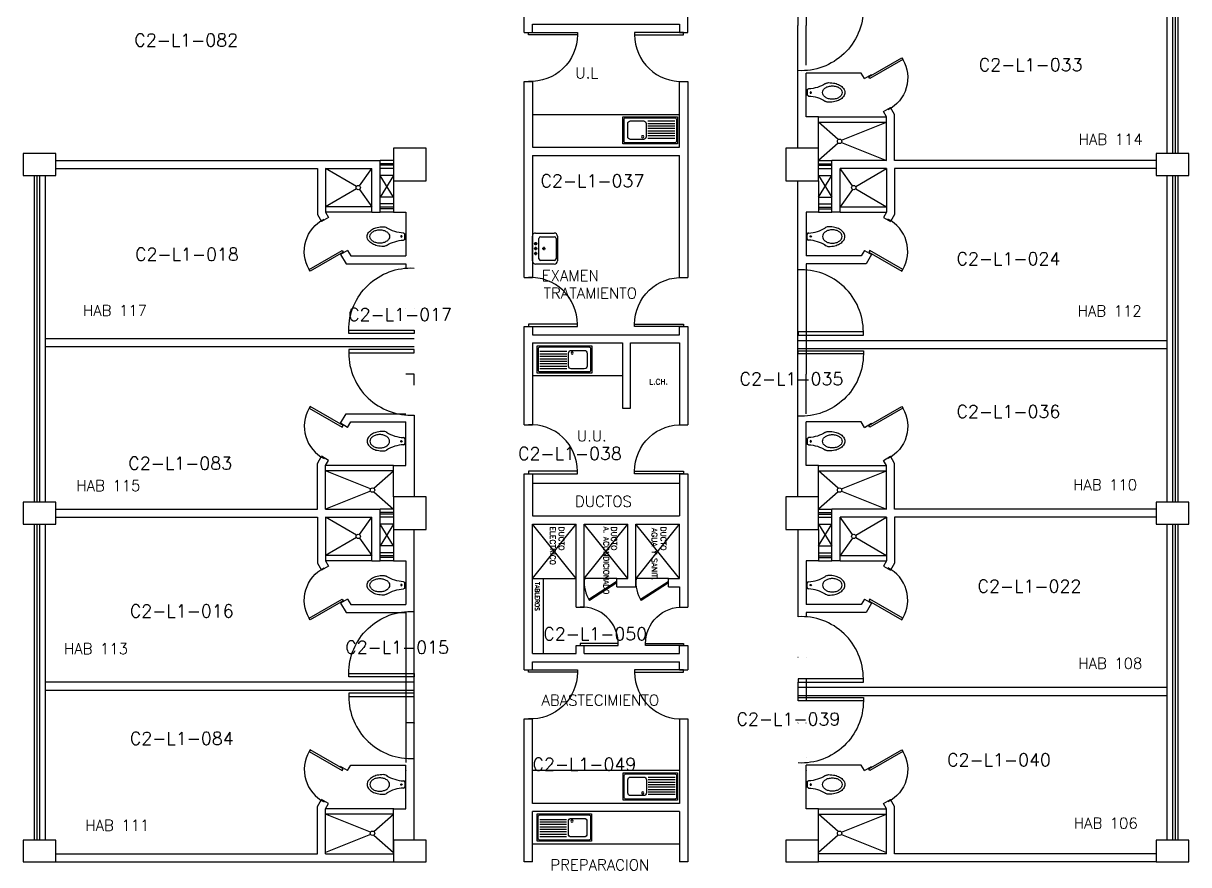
# Model space of a CAD drawing. Header units: metres. Extents: x 51 to 18146, y -212 to 18074.
# Drawn here: x 3128.07 to 3149.47, y 2252.47 to 2267.91 of the extents above; entities that cross this region are included whole.
import ezdxf

# ---------------------------------------------------------------- set-up
doc = ezdxf.new("R2010")
doc.units = ezdxf.units.M
doc.layers.get('0').update_dxf_attribs({"color": 250})
for name, color, linetype in [('AY', 1, 'Continuous'), ('COL', 2, 'Continuous'), ('MU', 1, 'Continuous'), ('NO', 250, 'Continuous'), ('PA', 7, 'Continuous'), ('PU', 1, 'Continuous'), ('SA', 1, 'Continuous'), ('VE', 5, 'Continuous')]:
    doc.layers.add(name, color=color, linetype=linetype)
doc.layers.get('0').freeze()
doc.styles.add('ROMANS', font='romans', dxfattribs={"height": 0.13})

# ---------------------------------------------------------------- blocks, each defined once
blk = doc.blocks.new('AS-03')
at = {"color": 0}
for p, q in [((-0.278, -0.098), (-0.278, 0.242)), ((-0.218, 0.302), (0.232, 0.302)), ((-0.053, 0.242), (-0.113, 0.242)), ((-0.083, 0.272), (-0.083, 0.212)), ((0.037, 0.242), (-0.023, 0.242)), ((0.007, 0.272), (0.007, 0.212)), ((0.127, 0.242), (0.067, 0.242)), ((0.097, 0.272), (0.097, 0.212)), ((0.292, 0.242), (0.292, -0.098)), ((-0.211, -0.103), (-0.211, 0.152)), ((-0.181, 0.182), (0.194, 0.182)), ((0.037, 0.092), (-0.023, 0.092)), ((0.007, 0.122), (0.007, 0.062)), ((0.224, 0.152), (0.224, -0.103)), ((0.232, -0.158), (-0.218, -0.158)), ((0.194, -0.133), (-0.181, -0.133))]:
    blk.add_line(p, q, dxfattribs=at)
for centre in [(-0.083, 0.242), (0.007, 0.242), (0.097, 0.242), (0.007, 0.092)]:
    blk.add_circle(centre, 0.02, dxfattribs=at)
for centre, radius, start, end in [((-0.218, 0.242), 0.06, 90, 180), ((0.232, 0.242), 0.06, 0, 90), ((-0.181, 0.152), 0.03, 90, 180), ((0.194, 0.152), 0.03, 0, 90), ((-0.218, -0.098), 0.06, 180, 270), ((-0.181, -0.103), 0.03, 180, 270), ((0.194, -0.103), 0.03, 270, 0), ((0.232, -0.098), 0.06, 270, 0)]:
    blk.add_arc(centre, radius, start, end, dxfattribs=at)
blk = doc.blocks.new('AS-07')
at = {"color": 0}
for p, q in [((0.446, 0.149), (-0.048, 0.149)), ((0.446, 0.104), (-0.048, 0.104)), ((0.446, 0.059), (-0.048, 0.059)), ((0.446, 0.014), (-0.048, 0.014)), ((0.446, -0.031), (-0.048, -0.031)), ((0.446, -0.076), (-0.048, -0.076)), ((0.446, -0.121), (-0.048, -0.121)), ((0.446, -0.166), (-0.048, -0.166))]:
    blk.add_line(p, q, dxfattribs=at)
blk.add_lwpolyline([(-0.507, 0.25), (-0.507, -0.25), (0.493, -0.25), (0.493, 0.25)], close=True, dxfattribs=at)
for points in [[(-0.487, 0.2), (-0.487, -0.2, 0.414214), (-0.457, -0.23), (0.443, -0.23, 0.414214), (0.473, -0.2), (0.473, 0.2, 0.414214), (0.443, 0.23), (-0.457, 0.23, 0.414214)], [(-0.421, 0.117), (-0.421, -0.123, 0.414214), (-0.371, -0.173), (-0.131, -0.173, 0.414214), (-0.081, -0.123), (-0.081, 0.117, 0.414214), (-0.131, 0.167), (-0.371, 0.167, 0.414214)]]:
    blk.add_lwpolyline(points, format="xyb", close=True, dxfattribs=at)
blk.add_circle((-0.147, 0.118), 0.02, dxfattribs=at)
blk = doc.blocks.new('AS-14')
at = {"color": 0}
blk.add_line((-0.046, 0.483), (0.036, 0.483), dxfattribs=at)
for points in [[(-0.162, 0.158, 0.022879), (-0.17, 0.146, 0.128162), (-0.185, 0.088, 0.055069), (-0.173, -0.023, 0.068879), (-0.14, -0.11, 0.105724), (-0.079, -0.182, 0.165058), (-0.005, -0.207, 0.165058), (0.069, -0.182, 0.105724), (0.13, -0.11, 0.068879), (0.163, -0.023, 0.055069), (0.175, 0.088, 0.128162)], [(0.175, 0.088, 0.128162), (0.16, 0.146, 0.022879), (0.152, 0.158, 0.085166)]]:
    blk.add_lwpolyline(points, format="xyb", dxfattribs=at)
blk.add_lwpolyline([(-0.125, 0.023, 0.068446), (-0.116, -0.049, 0.080596), (-0.09, -0.105, 0.107056), (-0.047, -0.145, 0.138156), (-0.003, -0.158, 0.138156), (0.041, -0.145, 0.107056), (0.083, -0.105, 0.080596), (0.109, -0.049, 0.068446), (0.119, 0.023, 0.068446), (0.109, 0.095, 0.080596), (0.083, 0.151, 0.107056), (0.041, 0.191, 0.138156), (-0.003, 0.203, 0.138156), (-0.047, 0.191, 0.107056), (-0.09, 0.151, 0.080596), (-0.116, 0.095, 0.068446)], format="xyb", close=True, dxfattribs=at)
blk.add_circle((-0.002, 0.42), 0.0125, dxfattribs=at)
for centre, radius, start, end in [((-0.7, 0.487), 0.63, 327.6068, 357.4769), ((-0.046, 0.458), 0.025, 90, 177.4769), ((0.036, 0.458), 0.025, 2.5231, 90), ((0.69, 0.487), 0.63, 182.5231, 212.3932)]:
    blk.add_arc(centre, radius, start, end, dxfattribs=at)
blk = doc.blocks.new('P-DE')
at = {"color": 0}
blk.add_lwpolyline([(-0.05, 1), (-0.05, 0), (0, 0), (0, 1), (-0.05, 1, 0.429311), (-1, 0, 3.280951)], format="xyb", dxfattribs=at)
blk = doc.blocks.new('-COL60-')
at = {"color": 0}
blk.add_lwpolyline([(-0.3, 0.3), (-0.3, -0.3), (0.3, -0.3), (0.3, 0.3)], close=True, dxfattribs=at)
blk = doc.blocks.new('P-IZ')
at = {"color": 0}
blk.add_lwpolyline([(0.05, 1), (0.05, 0), (0, 0), (0, 1), (0.05, 1, -0.429311), (1, 0, -3.280951)], format="xyb", dxfattribs=at)
blk = doc.blocks.new('PISO 1')
at = {"layer": 'AY', "color": 15}
for p, q in [((123.644, 357.71), (123.394, 357.31)), ((123.644, 357.31), (123.394, 357.71)), ((123.644, 357.71), (123.394, 357.71)), ((131.444, 357.31), (131.694, 357.71)), ((131.444, 357.71), (131.694, 357.31)), ((131.444, 357.71), (131.694, 357.71)), ((123.644, 357.31), (123.394, 357.31)), ((131.444, 357.31), (131.694, 357.31)), ((123.644, 350.91), (123.394, 351.31)), ((123.644, 351.31), (123.394, 350.91)), ((123.644, 351.31), (123.394, 351.31)), ((126.994, 350.31), (126.194, 351.31)), ((126.194, 350.31), (126.994, 351.31)), ((127.944, 350.31), (127.144, 351.31)), ((127.144, 350.31), (127.944, 351.31)), ((128.894, 350.31), (128.094, 351.31)), ((128.099, 350.31), (128.894, 351.31)), ((131.444, 351.31), (131.694, 351.31)), ((131.444, 351.31), (131.694, 350.91)), ((131.444, 350.91), (131.694, 351.31)), ((123.644, 350.91), (123.394, 350.91)), ((131.444, 350.91), (131.694, 350.91)), ((126.194, 350.31), (126.994, 350.31)), ((127.744, 350.31), (127.144, 350.31)), ((128.694, 350.31), (128.094, 350.31))]:
    blk.add_line(p, q, dxfattribs=at)
at = {"layer": 'COL', "color": 15}
for points in [[(116.844, 358.11), (116.844, 357.71), (117.444, 357.71), (117.444, 358.11)], [(137.644, 358.11), (137.644, 357.71), (138.244, 357.71), (138.244, 358.11)], [(116.844, 351.71), (116.844, 351.31), (117.444, 351.31), (117.444, 351.71)], [(137.644, 351.71), (137.644, 351.31), (138.244, 351.31), (138.244, 351.71)], [(116.844, 345.51), (116.844, 345.11), (117.444, 345.11), (117.444, 345.51)], [(123.644, 345.51), (123.644, 345.11), (124.244, 345.11), (124.244, 345.51)], [(130.844, 345.51), (130.844, 345.11), (131.444, 345.11), (131.444, 345.51)], [(137.644, 345.51), (137.644, 345.11), (138.244, 345.11), (138.244, 345.51)]]:
    blk.add_lwpolyline(points, close=True, dxfattribs=at)
at = {"layer": 'MU', "color": 15}
for p, q in [((126.194, 358.825), (128.894, 358.825)), ((126.194, 354.035), (127.844, 354.035)), ((126.194, 352.06), (128.894, 352.06)), ((126.394, 348.935), (126.394, 350.31)), ((128.894, 346.785), (126.194, 346.785)), ((128.894, 345.435), (126.194, 345.435))]:
    blk.add_line(p, q, dxfattribs=at)
at = {"layer": 'NO'}
for p, q in [((124.019, 354.711), (117.244, 354.711)), ((131.07, 354.682), (137.844, 354.682)), ((124.019, 354.561), (117.244, 354.561)), ((131.07, 354.532), (137.844, 354.532)), ((124.019, 353.312), (124.019, 351.81)), ((131.07, 349.611), (131.07, 351.21)), ((124.019, 348.409), (117.244, 348.409)), ((124.019, 348.259), (117.244, 348.259)), ((131.07, 348.317), (137.844, 348.317)), ((131.07, 348.167), (137.844, 348.167))]:
    blk.add_line(p, q, dxfattribs=at)
at = {"layer": 'PA', "color": 15}
for p, q in [((131.07, 360.46), (131.069, 364.01)), ((131.219, 362.484), (131.219, 360.46)), ((126.044, 360.335), (126.044, 361.317)), ((129.044, 360.335), (129.044, 361.317)), ((126.194, 360.335), (126.194, 360.485)), ((126.194, 360.485), (128.894, 360.485)), ((128.894, 360.485), (128.894, 360.335)), ((131.07, 360.46), (131.069, 360.459)), ((131.07, 360.46), (131.069, 360.459)), ((131.07, 360.46), (131.069, 360.459)), ((131.069, 358.21), (131.069, 360.459)), ((131.219, 360.459), (131.219, 360.46)), ((131.219, 360.459), (131.219, 360.46)), ((131.219, 360.459), (131.219, 360.46)), ((131.219, 359.735), (131.219, 360.459)), ((126.044, 360.335), (126.194, 360.335)), ((128.894, 360.335), (129.044, 360.335)), ((131.219, 359.735), (131.22, 359.735)), ((131.22, 359.585), (131.219, 359.584)), ((131.219, 358.785), (131.219, 359.584)), ((132.232, 359.585), (131.22, 359.585)), ((132.289, 359.486), (132.232, 359.585)), ((132.289, 359.486), (132.419, 359.561)), ((126.044, 355.835), (126.044, 359.435)), ((126.044, 359.435), (126.194, 359.435)), ((126.194, 359.435), (126.194, 358.225)), ((128.894, 358.225), (128.894, 359.435)), ((128.894, 359.435), (129.044, 359.435)), ((129.044, 359.435), (129.044, 355.835)), ((132.639, 358.88), (132.769, 358.955)), ((132.694, 358.785), (132.639, 358.88)), ((132.844, 358.825), (132.769, 358.955)), ((131.444, 358.785), (131.219, 358.785)), ((131.444, 358.21), (131.444, 358.785)), ((132.694, 357.985), (132.694, 358.785)), ((132.844, 357.985), (132.844, 358.825)), ((126.194, 358.225), (128.894, 358.225)), ((126.194, 358.075), (126.194, 355.835)), ((126.194, 358.075), (128.894, 358.075)), ((128.894, 355.835), (128.894, 358.075)), ((117.444, 357.985), (122.244, 357.985)), ((117.444, 357.985), (122.394, 357.985)), ((117.444, 357.835), (122.244, 357.835)), ((122.244, 357.835), (122.244, 356.994)), ((122.394, 357.985), (123.394, 357.985)), ((122.394, 357.835), (123.244, 357.835)), ((122.394, 357.835), (122.394, 357.035)), ((123.244, 357.035), (123.244, 357.835)), ((123.394, 357.035), (123.394, 357.985)), ((132.694, 357.985), (131.694, 357.985)), ((131.694, 357.035), (131.694, 357.985)), ((132.694, 357.835), (131.844, 357.835)), ((131.844, 357.035), (131.844, 357.835)), ((132.694, 357.835), (132.694, 357.035)), ((137.644, 357.985), (132.844, 357.985)), ((137.644, 357.985), (132.844, 357.985)), ((132.844, 357.835), (132.844, 356.994)), ((137.644, 357.835), (132.844, 357.835)), ((123.644, 357.61), (123.644, 357.035)), ((131.069, 354.059), (131.069, 357.61)), ((131.444, 357.61), (131.444, 357.035)), ((122.244, 356.994), (122.319, 356.864)), ((122.394, 357.035), (122.449, 356.939)), ((123.244, 357.035), (123.394, 357.035)), ((123.644, 357.035), (123.869, 357.035)), ((123.869, 357.035), (123.869, 356.235)), ((131.444, 357.035), (131.219, 357.035)), ((131.219, 357.035), (131.219, 356.235)), ((131.844, 357.035), (131.694, 357.035)), ((132.694, 357.035), (132.639, 356.939)), ((132.844, 356.994), (132.769, 356.864)), ((122.449, 356.939), (122.319, 356.864)), ((132.639, 356.939), (132.769, 356.864)), ((122.799, 356.333), (122.669, 356.258)), ((122.799, 356.333), (122.856, 356.235)), ((132.289, 356.333), (132.232, 356.235)), ((132.289, 356.333), (132.419, 356.258)), ((122.669, 356.258), (122.77, 356.085)), ((122.856, 356.235), (123.869, 356.235)), ((123.869, 356.235), (123.869, 356.235)), ((131.219, 356.235), (131.22, 356.235)), ((132.232, 356.235), (131.22, 356.235)), ((132.419, 356.258), (132.319, 356.085)), ((122.77, 356.085), (123.869, 356.085)), ((123.869, 356.085), (123.869, 356.084)), ((123.869, 356.084), (123.869, 356.006)), ((131.22, 356.085), (131.219, 356.084)), ((131.219, 356.084), (131.219, 354.06)), ((132.319, 356.085), (131.22, 356.085)), ((126.044, 355.835), (126.194, 355.835)), ((128.894, 355.835), (129.044, 355.835)), ((123.869, 355.26), (123.87, 355.26)), ((123.869, 355.26), (123.87, 355.26)), ((123.869, 355.26), (123.87, 355.26)), ((124.019, 355.26), (124.019, 355.26)), ((124.019, 355.26), (124.019, 355.26)), ((124.019, 355.26), (124.019, 355.26)), ((131.07, 355.26), (131.069, 355.26)), ((131.07, 355.26), (131.069, 355.26)), ((131.07, 355.26), (131.069, 355.26)), ((131.219, 355.26), (131.219, 355.26)), ((131.219, 355.26), (131.219, 355.26)), ((131.219, 355.26), (131.219, 355.26)), ((126.044, 354.935), (126.194, 354.935)), ((126.044, 353.135), (126.044, 354.935)), ((126.194, 354.935), (126.194, 354.785)), ((128.894, 354.935), (129.044, 354.935)), ((128.894, 354.785), (128.894, 354.935)), ((129.044, 354.935), (129.044, 353.135)), ((126.194, 354.785), (128.894, 354.785)), ((126.194, 354.635), (126.194, 353.135)), ((126.194, 354.635), (127.844, 354.635)), ((127.844, 354.635), (127.844, 353.435)), ((127.994, 354.635), (128.894, 354.635)), ((127.994, 353.435), (127.994, 354.635)), ((128.894, 354.635), (128.894, 353.135)), ((123.869, 354.059), (123.87, 354.06)), ((123.869, 354.059), (123.87, 354.06)), ((123.869, 354.059), (123.87, 354.06)), ((124.019, 354.06), (123.87, 354.06)), ((124.019, 354.06), (124.019, 354.059)), ((124.019, 354.06), (124.019, 354.059)), ((124.019, 354.06), (124.019, 354.059)), ((124.019, 353.857), (124.019, 354.059)), ((131.07, 354.06), (131.069, 354.059)), ((131.07, 354.06), (131.069, 354.059)), ((131.07, 354.06), (131.069, 354.059)), ((131.069, 351.81), (131.069, 354.059)), ((131.219, 354.059), (131.219, 354.06)), ((131.219, 354.059), (131.219, 354.06)), ((131.219, 354.059), (131.219, 354.06)), ((131.219, 353.335), (131.219, 354.059)), ((122.669, 353.161), (122.77, 353.335)), ((122.77, 353.335), (123.869, 353.335)), ((123.869, 353.335), (123.869, 353.335)), ((127.844, 353.435), (127.994, 353.435)), ((131.219, 353.335), (131.22, 353.335)), ((122.799, 353.086), (122.669, 353.161)), ((122.799, 353.086), (122.856, 353.185)), ((122.856, 353.185), (123.869, 353.185)), ((123.869, 353.185), (123.869, 353.184)), ((123.869, 352.385), (123.869, 353.184)), ((126.044, 353.135), (126.194, 353.135)), ((128.894, 353.135), (129.044, 353.135)), ((131.22, 353.185), (131.219, 353.184)), ((131.219, 352.385), (131.219, 353.184)), ((132.232, 353.185), (131.22, 353.185)), ((132.289, 353.086), (132.232, 353.185)), ((132.289, 353.086), (132.419, 353.161)), ((122.244, 352.425), (122.319, 352.555)), ((122.449, 352.48), (122.319, 352.555)), ((122.394, 352.385), (122.449, 352.48)), ((132.639, 352.48), (132.769, 352.555)), ((132.694, 352.385), (132.639, 352.48)), ((132.844, 352.425), (132.769, 352.555)), ((122.244, 351.585), (122.244, 352.425)), ((122.394, 351.585), (122.394, 352.385)), ((123.644, 352.385), (122.394, 352.385)), ((123.644, 352.385), (123.869, 352.385)), ((123.644, 351.81), (123.644, 352.385)), ((131.444, 352.385), (131.219, 352.385)), ((131.444, 351.81), (131.444, 352.385)), ((132.694, 351.585), (132.694, 352.385)), ((132.844, 351.585), (132.844, 352.425)), ((123.644, 351.81), (123.644, 352.235)), ((126.044, 352.235), (126.194, 352.235)), ((126.044, 348.635), (126.044, 352.235)), ((126.194, 352.235), (126.194, 351.46)), ((128.894, 352.235), (128.894, 351.46)), ((128.894, 352.235), (129.044, 352.235)), ((129.044, 352.235), (129.044, 349.785)), ((131.444, 351.81), (131.444, 352.235)), ((117.444, 351.585), (122.244, 351.585)), ((117.444, 351.435), (122.244, 351.435)), ((122.244, 351.435), (122.244, 350.594)), ((122.394, 351.585), (123.394, 351.585)), ((122.394, 351.435), (123.244, 351.435)), ((122.394, 351.435), (122.394, 350.635)), ((123.244, 350.635), (123.244, 351.435)), ((123.394, 350.635), (123.394, 351.585)), ((126.194, 351.46), (128.894, 351.46)), ((131.694, 350.635), (131.694, 351.585)), ((132.694, 351.585), (131.694, 351.585)), ((131.844, 350.635), (131.844, 351.435)), ((132.694, 351.435), (131.844, 351.435)), ((132.694, 351.435), (132.694, 350.635)), ((137.644, 351.585), (132.844, 351.585)), ((132.844, 351.435), (132.844, 350.594)), ((137.644, 351.435), (132.844, 351.435)), ((123.644, 351.21), (123.644, 350.635)), ((124.019, 348.86), (124.019, 351.21)), ((126.194, 348.935), (126.194, 351.31)), ((126.194, 351.31), (126.994, 351.31)), ((126.994, 349.785), (126.994, 351.31)), ((127.144, 349.785), (127.144, 351.31)), ((127.144, 351.31), (127.944, 351.31)), ((127.944, 350.31), (127.944, 351.31)), ((128.094, 351.31), (128.894, 351.31)), ((128.094, 350.16), (128.094, 351.31)), ((128.894, 350.31), (128.894, 351.31)), ((131.444, 351.21), (131.444, 350.635)), ((122.244, 350.594), (122.319, 350.464)), ((122.449, 350.539), (122.319, 350.464)), ((122.394, 350.635), (122.449, 350.539)), ((123.244, 350.635), (123.394, 350.635)), ((123.644, 350.635), (123.869, 350.635)), ((123.869, 350.635), (123.869, 349.835)), ((131.219, 350.635), (131.219, 349.835)), ((131.444, 350.635), (131.219, 350.635)), ((131.844, 350.635), (131.694, 350.635)), ((132.694, 350.635), (132.639, 350.539)), ((132.639, 350.539), (132.769, 350.464)), ((132.844, 350.594), (132.769, 350.464)), ((127.744, 350.16), (127.744, 350.31)), ((127.744, 350.31), (127.944, 350.31)), ((127.744, 350.16), (128.094, 350.16)), ((128.694, 350.31), (128.894, 350.31)), ((128.694, 350.16), (128.694, 350.31)), ((128.694, 350.16), (128.894, 350.16)), ((128.894, 350.16), (128.894, 349.785)), ((122.799, 349.933), (122.669, 349.858)), ((122.799, 349.933), (122.856, 349.835)), ((132.289, 349.933), (132.232, 349.835)), ((132.289, 349.933), (132.419, 349.858)), ((122.669, 349.858), (122.77, 349.685)), ((122.77, 349.685), (123.869, 349.685)), ((122.856, 349.835), (123.869, 349.835)), ((123.869, 349.835), (123.869, 349.835)), ((123.869, 349.685), (123.869, 349.684)), ((123.869, 349.684), (123.869, 346.935)), ((126.994, 349.785), (127.144, 349.785)), ((128.894, 349.785), (129.044, 349.785)), ((131.219, 349.835), (131.22, 349.835)), ((131.22, 349.685), (131.219, 349.684)), ((131.219, 349.684), (131.219, 349.609)), ((132.232, 349.835), (131.22, 349.835)), ((132.319, 349.685), (131.22, 349.685)), ((132.419, 349.858), (132.319, 349.685)), ((126.994, 349.085), (127.144, 349.085)), ((126.994, 348.935), (126.994, 349.085)), ((127.144, 348.935), (127.144, 349.085)), ((128.894, 349.085), (129.044, 349.085)), ((128.894, 348.935), (128.894, 349.085)), ((129.044, 349.085), (129.044, 348.635)), ((123.869, 348.86), (123.87, 348.86)), ((123.869, 348.86), (123.87, 348.86)), ((123.869, 348.86), (123.87, 348.86)), ((124.019, 345.51), (124.019, 348.86)), ((124.019, 348.86), (124.019, 348.86)), ((124.019, 348.86), (124.019, 348.86)), ((124.019, 348.86), (124.019, 348.86)), ((126.194, 348.935), (126.994, 348.935)), ((127.144, 348.935), (128.894, 348.935)), ((131.07, 348.86), (131.069, 348.86)), ((131.07, 348.86), (131.069, 348.86)), ((131.07, 348.86), (131.069, 348.86)), ((131.219, 348.86), (131.219, 348.86)), ((131.219, 348.86), (131.219, 348.86)), ((131.219, 348.86), (131.219, 348.86)), ((126.044, 348.635), (126.194, 348.635)), ((126.194, 348.785), (128.894, 348.785)), ((126.194, 348.635), (126.194, 348.785)), ((128.894, 348.635), (128.894, 348.785)), ((128.894, 348.635), (129.044, 348.635)), ((131.07, 348.067), (131.07, 348.411)), ((131.219, 348.471), (131.219, 348.067)), ((124.019, 347.66), (123.87, 347.66)), ((124.019, 347.66), (124.019, 347.659)), ((124.019, 347.66), (124.019, 347.659)), ((124.019, 347.66), (124.019, 347.659)), ((124.019, 347.66), (124.019, 347.659)), ((126.044, 345.11), (126.044, 347.735)), ((126.044, 347.735), (126.194, 347.735)), ((126.194, 346.185), (126.194, 347.735)), ((128.894, 347.735), (128.894, 346.185)), ((128.894, 347.735), (129.044, 347.735)), ((129.044, 347.735), (129.044, 345.11)), ((131.07, 347.66), (131.069, 347.659)), ((131.07, 347.66), (131.069, 347.659)), ((131.07, 347.66), (131.069, 347.659)), ((131.07, 347.66), (131.069, 347.659)), ((131.219, 347.659), (131.219, 347.66)), ((131.219, 347.659), (131.219, 347.66)), ((131.219, 347.659), (131.219, 347.66)), ((131.219, 347.659), (131.219, 347.66)), ((123.869, 346.935), (123.869, 346.935)), ((131.219, 347.035), (131.22, 347.035)), ((131.219, 346.935), (131.22, 346.935)), ((122.799, 346.786), (122.669, 346.861)), ((122.799, 346.786), (122.856, 346.885)), ((122.856, 346.885), (123.869, 346.885)), ((123.869, 346.885), (123.869, 346.884)), ((123.869, 346.085), (123.869, 346.884)), ((123.869, 346.785), (123.869, 346.784)), ((131.22, 346.885), (131.219, 346.884)), ((131.219, 346.085), (131.219, 346.884)), ((131.22, 346.785), (131.219, 346.784)), ((132.232, 346.885), (131.22, 346.885)), ((132.289, 346.786), (132.232, 346.885)), ((132.289, 346.786), (132.419, 346.861)), ((122.244, 346.125), (122.319, 346.255)), ((122.449, 346.18), (122.319, 346.255)), ((132.639, 346.18), (132.769, 346.255)), ((132.844, 346.125), (132.769, 346.255)), ((122.244, 345.26), (122.244, 346.125)), ((122.394, 346.085), (122.449, 346.18)), ((122.394, 345.26), (122.394, 346.085)), ((123.645, 346.085), (123.644, 346.084)), ((123.644, 345.41), (123.644, 346.084)), ((123.645, 346.085), (123.869, 346.085)), ((123.869, 346.085), (123.869, 346.085)), ((128.894, 346.185), (126.194, 346.185)), ((131.219, 346.085), (131.22, 346.085)), ((131.444, 346.085), (131.22, 346.085)), ((131.444, 346.085), (131.444, 346.084)), ((131.444, 345.41), (131.444, 346.084)), ((132.694, 346.085), (132.639, 346.18)), ((132.694, 345.26), (132.694, 346.085)), ((132.844, 345.26), (132.844, 346.125)), ((123.644, 345.26), (123.644, 345.835)), ((126.194, 345.11), (126.194, 346.035)), ((128.894, 346.035), (126.194, 346.035)), ((128.894, 346.035), (128.894, 345.11)), ((131.444, 345.26), (131.444, 345.835)), ((117.444, 345.26), (122.244, 345.26)), ((122.244, 345.26), (122.244, 345.26)), ((122.244, 345.26), (122.244, 345.26)), ((122.394, 345.26), (122.395, 345.26)), ((122.394, 345.26), (122.395, 345.26)), ((122.395, 345.26), (123.644, 345.26)), ((123.394, 345.26), (123.644, 345.26)), ((123.644, 345.26), (123.644, 345.26)), ((132.694, 345.26), (131.444, 345.26)), ((137.644, 345.26), (132.844, 345.26)), ((117.444, 345.11), (123.644, 345.11)), ((126.194, 345.11), (126.044, 345.11)), ((129.044, 345.11), (128.894, 345.11)), ((137.644, 345.11), (131.444, 345.11))]:
    blk.add_line(p, q, dxfattribs=at)
at = {"layer": 'PU', "color": 15}
for p, q in [((127.733, 350.251), (127.23, 349.924)), ((127.744, 350.235), (127.241, 349.908)), ((128.683, 350.251), (128.18, 349.924)), ((128.694, 350.235), (128.191, 349.908))]:
    blk.add_line(p, q, dxfattribs=at)
for centre in [(127.744, 350.235), (128.694, 350.235)]:
    blk.add_arc(centre, 0.6, 172.8192, 213.0239, dxfattribs=at)
at = {"layer": 'SA', "color": 15}
for p, q in [((131.444, 358.785), (132.694, 358.785)), ((131.444, 358.785), (132.694, 358.785)), ((131.444, 358.685), (132.694, 358.685)), ((131.809, 358.367), (131.444, 358.685)), ((131.444, 358.685), (132.694, 358.685)), ((131.809, 358.367), (131.444, 358.685)), ((131.867, 358.355), (132.694, 358.685)), ((131.867, 358.355), (132.694, 358.685)), ((131.809, 358.302), (131.444, 357.985)), ((131.809, 358.302), (131.444, 357.985)), ((131.867, 358.314), (132.694, 357.985)), ((131.867, 358.314), (132.694, 357.985)), ((122.96, 357.505), (122.394, 357.835)), ((122.96, 357.505), (122.394, 357.835)), ((123.018, 357.517), (123.244, 357.835)), ((123.018, 357.517), (123.244, 357.835)), ((132.071, 357.517), (131.844, 357.835)), ((132.071, 357.517), (131.844, 357.835)), ((132.129, 357.505), (132.694, 357.835)), ((132.129, 357.505), (132.694, 357.835)), ((122.96, 357.464), (122.394, 357.135)), ((122.96, 357.464), (122.394, 357.135)), ((123.018, 357.452), (123.244, 357.135)), ((123.018, 357.452), (123.244, 357.135)), ((132.071, 357.452), (131.844, 357.135)), ((132.071, 357.452), (131.844, 357.135)), ((132.129, 357.464), (132.694, 357.135)), ((132.129, 357.464), (132.694, 357.135)), ((123.244, 357.135), (122.394, 357.135)), ((123.244, 357.135), (122.394, 357.135)), ((123.244, 357.035), (122.394, 357.035)), ((123.244, 357.035), (122.394, 357.035)), ((131.844, 357.135), (132.694, 357.135)), ((131.844, 357.135), (132.694, 357.135)), ((131.844, 357.035), (132.694, 357.035)), ((131.844, 357.035), (132.694, 357.035)), ((123.644, 352.385), (122.394, 352.385)), ((123.644, 352.385), (122.394, 352.385)), ((123.644, 352.385), (122.394, 352.385)), ((123.644, 352.285), (122.394, 352.285)), ((123.222, 351.955), (122.394, 352.285)), ((123.222, 351.955), (122.394, 352.285)), ((123.644, 352.285), (122.394, 352.285)), ((123.644, 352.285), (122.394, 352.285)), ((123.222, 351.955), (122.394, 352.285)), ((123.28, 351.967), (123.644, 352.285)), ((123.28, 351.967), (123.644, 352.285)), ((123.28, 351.967), (123.644, 352.285)), ((131.444, 352.385), (132.694, 352.385)), ((131.444, 352.385), (132.694, 352.385)), ((131.444, 352.385), (132.694, 352.385)), ((131.809, 351.967), (131.444, 352.285)), ((131.444, 352.285), (132.694, 352.285)), ((131.809, 351.967), (131.444, 352.285)), ((131.444, 352.285), (132.694, 352.285)), ((131.444, 352.285), (132.694, 352.285)), ((131.809, 351.967), (131.444, 352.285)), ((131.867, 351.955), (132.694, 352.285)), ((131.867, 351.955), (132.694, 352.285)), ((131.867, 351.955), (132.694, 352.285)), ((123.222, 351.914), (122.394, 351.585)), ((123.222, 351.914), (122.394, 351.585)), ((123.222, 351.914), (122.394, 351.585)), ((123.28, 351.902), (123.644, 351.585)), ((123.28, 351.902), (123.644, 351.585)), ((123.28, 351.902), (123.644, 351.585)), ((131.809, 351.902), (131.444, 351.585)), ((131.809, 351.902), (131.444, 351.585)), ((131.809, 351.902), (131.444, 351.585)), ((131.867, 351.914), (132.694, 351.585)), ((131.867, 351.914), (132.694, 351.585)), ((131.867, 351.914), (132.694, 351.585)), ((122.96, 351.105), (122.394, 351.435)), ((122.96, 351.105), (122.394, 351.435)), ((122.96, 351.105), (122.394, 351.435)), ((123.018, 351.117), (123.244, 351.435)), ((123.018, 351.117), (123.244, 351.435)), ((123.018, 351.117), (123.244, 351.435)), ((132.071, 351.117), (131.844, 351.435)), ((132.071, 351.117), (131.844, 351.435)), ((132.071, 351.117), (131.844, 351.435)), ((132.129, 351.105), (132.694, 351.435)), ((132.129, 351.105), (132.694, 351.435)), ((132.129, 351.105), (132.694, 351.435)), ((122.96, 351.064), (122.394, 350.735)), ((122.96, 351.064), (122.394, 350.735)), ((123.018, 351.052), (123.244, 350.735)), ((123.018, 351.052), (123.244, 350.735)), ((132.071, 351.052), (131.844, 350.735)), ((132.071, 351.052), (131.844, 350.735)), ((132.129, 351.064), (132.694, 350.735)), ((132.129, 351.064), (132.694, 350.735)), ((123.244, 350.735), (122.394, 350.735)), ((123.244, 350.735), (122.394, 350.735)), ((123.244, 350.635), (122.394, 350.635)), ((123.244, 350.635), (122.394, 350.635)), ((131.844, 350.735), (132.694, 350.735)), ((131.844, 350.735), (132.694, 350.735)), ((131.844, 350.635), (132.694, 350.635)), ((131.844, 350.635), (132.694, 350.635)), ((123.644, 346.085), (122.394, 346.085)), ((123.644, 346.085), (122.394, 346.085)), ((131.444, 346.085), (132.694, 346.085)), ((131.444, 346.085), (132.694, 346.085)), ((123.644, 345.985), (122.394, 345.985)), ((123.222, 345.655), (122.394, 345.985)), ((123.222, 345.655), (122.394, 345.985)), ((123.644, 345.985), (122.394, 345.985)), ((123.28, 345.667), (123.644, 345.985)), ((123.28, 345.667), (123.644, 345.985)), ((131.809, 345.667), (131.444, 345.985)), ((131.444, 345.985), (132.694, 345.985)), ((131.444, 345.985), (132.694, 345.985)), ((131.809, 345.667), (131.444, 345.985)), ((131.867, 345.655), (132.694, 345.985)), ((131.867, 345.655), (132.694, 345.985)), ((123.222, 345.614), (122.394, 345.285)), ((123.222, 345.614), (122.394, 345.285)), ((131.867, 345.614), (132.694, 345.285)), ((131.867, 345.614), (132.694, 345.285)), ((123.28, 345.602), (123.644, 345.285)), ((123.28, 345.602), (123.644, 345.285)), ((131.809, 345.602), (131.444, 345.285)), ((131.809, 345.602), (131.444, 345.285))]:
    blk.add_line(p, q, dxfattribs=at)
for centre in [(131.832, 358.335), (131.832, 358.335), (122.994, 357.485), (122.994, 357.485), (132.094, 357.485), (132.094, 357.485), (123.256, 351.935), (123.256, 351.935), (123.256, 351.935), (131.832, 351.935), (131.832, 351.935), (131.832, 351.935), (122.994, 351.085), (122.994, 351.085), (122.994, 351.085), (132.094, 351.085), (132.094, 351.085), (132.094, 351.085), (123.256, 345.635), (123.256, 345.635), (131.832, 345.635), (131.832, 345.635)]:
    blk.add_circle(centre, 0.04, dxfattribs=at)
at = {"layer": 'VE', "color": 15}
for p, q in [((137.844, 364.11), (137.844, 358.11)), ((137.944, 364.11), (137.944, 358.11)), ((137.994, 364.11), (137.994, 358.11)), ((138.044, 364.11), (138.044, 358.11)), ((123.644, 357.985), (123.394, 357.985)), ((123.644, 357.925), (123.394, 357.925)), ((123.644, 357.895), (123.394, 357.895)), ((123.644, 357.835), (123.394, 357.835)), ((131.444, 357.985), (131.694, 357.985)), ((131.444, 357.925), (131.694, 357.925)), ((131.444, 357.895), (131.694, 357.895)), ((131.444, 357.835), (131.694, 357.835)), ((117.044, 357.71), (117.044, 351.71)), ((117.094, 357.71), (117.094, 351.71)), ((117.144, 357.71), (117.144, 351.71)), ((117.244, 357.71), (117.244, 351.71)), ((137.844, 357.71), (137.844, 351.71)), ((137.944, 357.71), (137.944, 351.71)), ((137.994, 357.71), (137.994, 351.71)), ((138.044, 357.71), (138.044, 351.71)), ((123.644, 357.185), (123.394, 357.185)), ((131.444, 357.185), (131.694, 357.185)), ((123.644, 357.125), (123.394, 357.125)), ((123.644, 357.095), (123.394, 357.095)), ((123.644, 357.035), (123.394, 357.035)), ((131.444, 357.125), (131.694, 357.125)), ((131.444, 357.095), (131.694, 357.095)), ((131.444, 357.035), (131.694, 357.035)), ((137.844, 354.61), (137.844, 351.71)), ((137.944, 354.61), (137.944, 351.71)), ((137.994, 354.61), (137.994, 351.71)), ((138.044, 354.61), (138.044, 351.71)), ((123.644, 351.585), (123.394, 351.585)), ((123.644, 351.525), (123.394, 351.525)), ((123.644, 351.495), (123.394, 351.495)), ((123.644, 351.435), (123.394, 351.435)), ((131.444, 351.585), (131.694, 351.585)), ((131.444, 351.525), (131.694, 351.525)), ((131.444, 351.495), (131.694, 351.495)), ((131.444, 351.435), (131.694, 351.435)), ((117.044, 351.31), (117.044, 345.51)), ((117.094, 351.31), (117.094, 345.51)), ((117.144, 351.31), (117.144, 345.51)), ((117.244, 351.31), (117.244, 345.51)), ((137.844, 351.31), (137.844, 345.51)), ((137.944, 351.31), (137.944, 345.51)), ((137.994, 351.31), (137.994, 345.51)), ((138.044, 351.31), (138.044, 345.51)), ((123.644, 350.785), (123.394, 350.785)), ((131.444, 350.785), (131.694, 350.785)), ((123.644, 350.725), (123.394, 350.725)), ((123.644, 350.695), (123.394, 350.695)), ((123.644, 350.635), (123.394, 350.635)), ((131.444, 350.725), (131.694, 350.725)), ((131.444, 350.695), (131.694, 350.695)), ((131.444, 350.635), (131.694, 350.635))]:
    blk.add_line(p, q, dxfattribs=at)
at = {"layer": 'COL', "color": 15}
for p in [(123.944, 357.91), (131.144, 357.91), (123.944, 351.51), (131.144, 351.51)]:
    blk.add_blockref('-COL60-', p, dxfattribs=at)
at = {"layer": 'PU', "color": 15}
for name, p, xscale, yscale, zscale, rotation in [('P-IZ', (131.07, 360.832), 1.199999999999999, 1.199999999999999, 1.199999999999999, 270), ('P-IZ', (126.119, 360.335), 0.9, 0.9, 0.9, 270), ('P-DE', (128.969, 360.335), 0.9, 0.9, 0.9, 90), ('P-DE', (132.372, 359.518), -0.7000000000000001, 0.7000000000000001, 0.7000000000000001, 300), ('P-DE', (122.717, 356.301), -0.7000000000000001, 0.7000000000000001, 0.7000000000000001, 120), ('P-DE', (132.372, 356.301), 0.7000000000000002, 0.7000000000000002, 0.7000000000000002, 239.9999999999999), ('P-IZ', (124.019, 354.809), 1.199999999999999, 1.199999999999999, 1.199999999999999, 90.00000000000003), ('P-IZ', (131.07, 354.776), -1.199999999999999, 1.199999999999999, 1.199999999999999, 270.0000000060976), ('P-IZ', (126.119, 354.935), -0.9, 0.9, 0.9, 270), ('P-DE', (128.969, 354.935), -0.9, 0.9, 0.9, 90), ('P-IZ', (124.019, 354.512), -1.199999999999999, 1.199999999999999, 1.199999999999999, 90), ('P-IZ', (131.07, 354.492), 1.199999999999999, 1.199999999999999, 1.199999999999999, 270), ('P-DE', (122.717, 353.118), 0.7000000000000001, 0.7000000000000001, 0.7000000000000001, 59.99999999999994), ('P-DE', (132.372, 353.118), -0.7000000000000001, 0.7000000000000001, 0.7000000000000001, 300), ('P-DE', (126.119, 352.235), 0.9, 0.9, 0.9, 270), ('P-IZ', (128.969, 352.235), 0.9, 0.9, 0.9, 90), ('P-DE', (122.717, 349.901), -0.7000000000000001, 0.7000000000000001, 0.7000000000000001, 120), ('P-DE', (132.372, 349.901), 0.7000000000000002, 0.7000000000000002, 0.7000000000000002, 239.9999999999999), ('P-IZ', (124.019, 348.506), 1.199999999999999, 1.199999999999999, 1.199999999999999, 90.00000000000003), ('P-DE', (127.069, 349.085), 0.7000000000000001, 0.7000000000000001, 0.7000000000000001, 270), ('P-DE', (128.969, 349.085), -0.7000000000000001, 0.7000000000000001, 0.7000000000000001, 90), ('P-IZ', (131.07, 348.411), -1.199999999999999, 1.199999999999999, 1.199999999999999, 270.0000000060976), ('P-DE', (126.119, 348.635), -0.9, 0.9, 0.9, 270), ('P-IZ', (128.969, 348.635), -0.9, 0.9, 0.9, 90), ('P-IZ', (124.019, 348.209), -1.199999999999999, 1.199999999999999, 1.199999999999999, 90), ('P-IZ', (131.07, 348.127), 1.199999999999999, 1.199999999999999, 1.199999999999999, 270), ('P-DE', (122.717, 346.818), 0.7000000000000001, 0.7000000000000001, 0.7000000000000001, 59.99999999999994), ('P-DE', (132.372, 346.818), -0.7000000000000001, 0.7000000000000001, 0.7000000000000001, 300)]:
    blk.add_blockref(name, p, dxfattribs=dict(at, xscale=xscale, yscale=yscale, zscale=zscale, rotation=rotation))
at = {"layer": 'SA', "color": 15, "xscale": -1}
for name, p, rotation in [('AS-14', (131.723, 359.227), 90.0000000118414), ('AS-07', (128.363, 358.537), 180), ('AS-07', (128.363, 358.537), 180), ('AS-14', (123.366, 356.592), 270.0000000118414), ('AS-14', (131.723, 352.827), 90.0000000118414), ('AS-14', (131.723, 352.827), 90.0000000118414), ('AS-14', (123.366, 350.192), 270.0000000118414), ('AS-14', (123.366, 350.192), 270.0000000118414), ('AS-07', (128.366, 346.494), 180), ('AS-07', (128.366, 346.494), 180), ('AS-07', (128.366, 346.494), 180), ('AS-14', (131.723, 346.527), 90.0000000118414), ('AS-14', (131.723, 346.527), 90.0000000118414)]:
    blk.add_blockref(name, p, dxfattribs=dict(at, rotation=rotation))
at = {"layer": 'SA', "color": 15}
for name, p, rotation in [('AS-14', (131.723, 356.592), 89.99999998815859), ('AS-03', (126.494, 356.36), 90), ('AS-03', (126.494, 356.36), 90), ('AS-14', (123.366, 352.827), 269.9999999881586), ('AS-14', (123.366, 352.827), 269.9999999881586), ('AS-14', (131.723, 350.192), 89.99999998815859), ('AS-14', (131.723, 350.192), 89.99999998815859), ('AS-14', (123.366, 346.527), 269.9999999881586), ('AS-14', (123.366, 346.527), 269.9999999881586)]:
    blk.add_blockref(name, p, dxfattribs=dict(at, rotation=rotation))
at = {"layer": 'SA', "color": 15, "xscale": -1}
for p in [(126.775, 354.332), (126.775, 354.332), (126.772, 345.742), (126.772, 345.742), (126.772, 345.742)]:
    blk.add_blockref('AS-07', p, dxfattribs=at)
at = {"color": 1, "char_height": 0.234, "attachment_point": 1, "style": 'ROMANS'}
for s, insert in [('{\\C177;\\c8991017;C2-}L1-082', (118.883, 360.31)), ('{\\C177;\\c8991017;C2-}L1-033', (134.389, 359.858)), ('{\\C177;\\c8991017;C2-}L1-037', (126.342, 357.728)), ('{\\C177;\\c8991017;C2-}L1-018', (118.896, 356.379)), ('{\\C177;\\c8991017;C2-}L1-024', (133.981, 356.297)), ('{\\C177;\\c8991017;C2-}L1-017', (122.81, 355.274)), ('{\\C177;\\c8991017;C2-}L1-035', (129.997, 354.093)), ('{\\C177;\\c8991017;C2-}L1-036', (133.981, 353.493)), ('{\\C177;\\c8991017;C2-}L1-038', (125.929, 352.722)), ('{\\C177;\\c8991017;C2-}L1-083', (118.773, 352.544)), ('{\\C177;\\c8991017;C2-}L1-022', (134.367, 350.288)), ('{\\C177;\\c8991017;C2-}L1-016', (118.801, 349.832)), ('{\\C177;\\c8991017;C2-}L1-050', (126.394, 349.413)), ('{\\C177;\\c8991017;C2-}L1-015', (122.756, 349.167)), ('{\\C177;\\c8991017;C2-}L1-039', (129.941, 347.849)), ('{\\C177;\\c8991017;C2-}L1-084', (118.801, 347.494)), ('{\\C177;\\c8991017;C2-}L1-049', (126.194, 347.019)), ('{\\C177;\\c8991017;C2-}L1-040', (133.808, 347.101))]:
    blk.add_mtext_dynamic_manual_height_columns(s, width=0.00218, gutter_width=0.00117, heights=[0.000234], dxfattribs=dict(at, insert=insert))
at = {"layer": 'NO', "color": 15, "style": 'ROMANS'}
for s, height, p in [('U.L', 0.2, (126.98, 359.491)), ('HAB 114', 0.2, (136.225, 358.272)), ('EXAMEN', 0.2, (126.365, 355.771)), ('EXAMEN', 0.2, (126.365, 355.771)), ('TRATAMIENTO', 0.2, (126.398, 355.449)), ('HAB 117', 0.2, (117.94, 355.131)), ('HAB 112', 0.2, (136.205, 355.123)), ('L.CH.', 0.1, (128.338, 353.872)), ('L.CH.', 0.1, (128.338, 353.872)), ('U.U.', 0.2, (127.009, 352.83)), ('U.U.', 0.2, (127.009, 352.83)), ('U.U.', 0.2, (127.009, 352.83)), ('HAB 115', 0.2, (117.819, 351.917)), ('HAB 110', 0.2, (136.122, 351.93)), ('DUCTOS', 0.2, (126.974, 351.626)), ('HAB 113', 0.2, (117.591, 348.923)), ('HAB 108', 0.2, (136.218, 348.654)), ('ABASTECIMIENTO', 0.2, (126.359, 347.979)), ('ABASTECIMIENTO', 0.2, (126.359, 347.979)), ('ABASTECIMIENTO', 0.2, (126.359, 347.979)), ('HAB 111', 0.2, (117.982, 345.681)), ('HAB 106', 0.2, (136.135, 345.722)), ('PREPARACION', 0.2, (126.522, 344.955))]:
    blk.add_text(s, height=height, dxfattribs=at).set_placement(p)
for s, height, p in [('ELECTRICO', 0.1, (126.517, 351.264)), ('ELECTRICO', 0.1, (126.517, 351.264)), ('ELECTRICO', 0.1, (126.517, 351.264)), ('DUCTO', 0.1, (126.677, 351.264)), ('DUCTO', 0.1, (126.677, 351.264)), ('DUCTO', 0.1, (126.677, 351.264)), ('A. ACONDICIONADO', 0.1, (127.498, 351.264)), ('A. ACONDICIONADO', 0.1, (127.498, 351.264)), ('A. ACONDICIONADO', 0.1, (127.498, 351.264)), ('DUCTO', 0.1, (127.641, 351.264)), ('DUCTO', 0.1, (127.641, 351.264)), ('DUCTO', 0.1, (127.641, 351.264)), ('AGUA Y SANIT.', 0.1, (128.383, 351.238)), ('AGUA Y SANIT.', 0.1, (128.383, 351.238)), ('AGUA Y SANIT.', 0.1, (128.383, 351.238)), ('DUCTO', 0.1, (128.548, 351.264)), ('DUCTO', 0.1, (128.548, 351.264)), ('DUCTO', 0.1, (128.548, 351.264)), ('TABLEROS', 0.08, (126.241, 350.246)), ('TABLEROS', 0.08, (126.241, 350.246)), ('TABLEROS', 0.08, (126.241, 350.246))]:
    blk.add_text(s, height=height, rotation=270, dxfattribs=at).set_placement(p)

msp = doc.modelspace()

# ---------------------------------------------------------------- block references
at = {"layer": 'NO'}
msp.add_blockref('PISO 1', (3011.227, 1907.413), dxfattribs=at)

doc.saveas('drawing.dxf')
